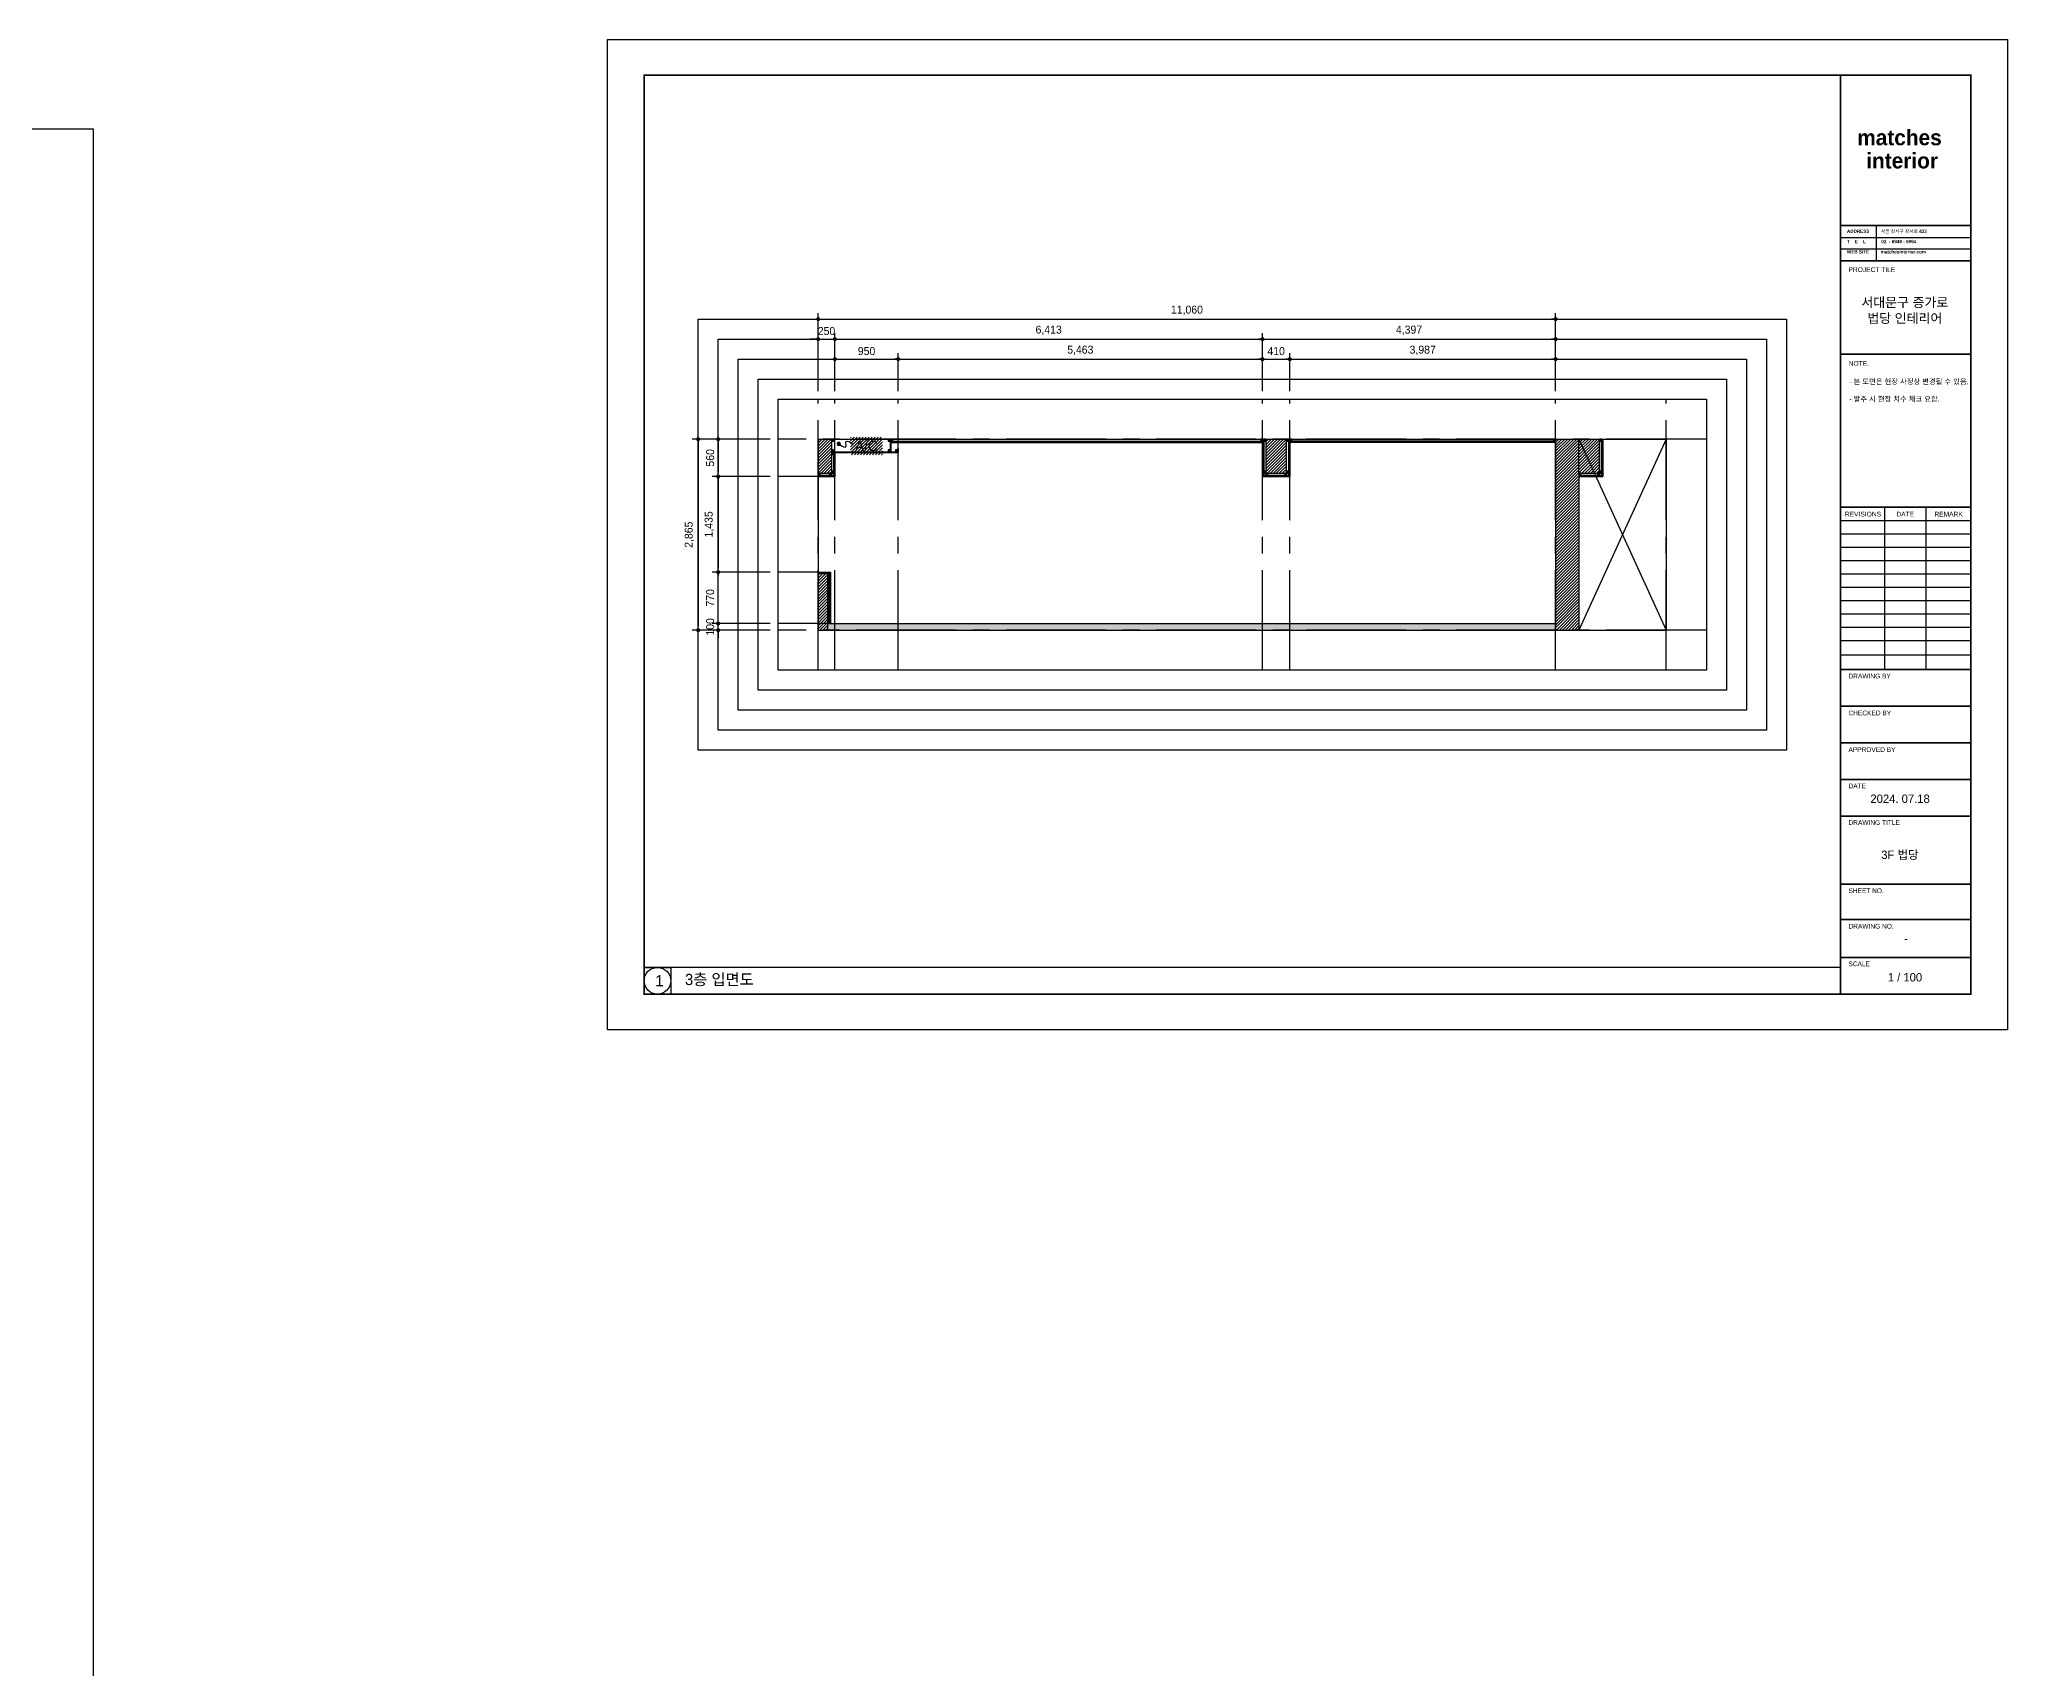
# Model space of a CAD drawing. Header units: millimetres. Extents: x -224448 to 1592092, y -164641 to 319001.
# Drawn here: x 113451 to 142970, y 170620 to 195050 of the extents above; entities that cross this region are included whole.
import ezdxf
from ezdxf.enums import TextEntityAlignment as Align

# ---------------------------------------------------------------- set-up
doc = ezdxf.new("R2010")
doc.units = ezdxf.units.MM
doc.linetypes.add('CENTER2', pattern=[1.125, 0.75, -0.125, 0.125, -0.125])
doc.layers.get('Defpoints').update_dxf_attribs({"color": 35})
for name, color, linetype in [('ARREA', 1, 'Continuous'), ('DIM', 3, 'Continuous'), ('I-SYM', 4, 'Continuous'), ('I-TEXT', 7, 'Continuous'), ('I_FORMAT', 7, 'Continuous'), ('I_FUR', 6, 'Continuous'), ('I_HAT', 8, 'Continuous'), ('I_WALL', 3, 'Continuous'), ('Layer 1', 7, 'Continuous')]:
    doc.layers.add(name, color=color, linetype=linetype)
doc.styles.add('HY울릉도', font='')
doc.styles.add('IABU-글꼴스타일', font='')
doc.styles.add('NTOP', font='Dotum.ttf')
doc.styles.add('sim', font='')
doc.styles.get("Standard").update_dxf_attribs({"font": 'arial.ttf'})
doc.styles.get('HY울릉도').set_extended_font_data('HY울릉도L')
doc.styles.get('IABU-글꼴스타일').set_extended_font_data('HY울릉도L')
doc.styles.get('sim').set_extended_font_data('Pretendard Variable Light')
doc.linetypes.add('BATTING', pattern='A,0.00254,-2.54,[134,ltypeshp.shx,S=2.54,R=0,X=-2.54,Y=0],-5.08,[134,ltypeshp.shx,S=2.54,R=180,X=2.54,Y=0],-2.54', length=10.16254)
doc.dimstyles.new('IABC-100 (SUB)', dxfattribs={"dimscale": 60, "dimtxt": 2, "dimasz": 1, "dimexe": 1.5, "dimexo": 2, "dimgap": 1, "dimtad": 1, "dimdec": 0, "dimdsep": 46, "dimlunit": 6, "dimtxsty": 'IABU-글꼴스타일', "dimblk": '1234_Dot', "dimcen": 1, "dimclrd": 4, "dimclre": 4, "dimclrt": 7, "dimadec": 0, "dimazin": 0, "dimtfac": 1, "dimtdec": 0, "dimtix": 1, "dimtmove": 2, "dimatfit": 3, "dimldrblk": '1234_Dot', "dimfxl": 2, "dimtolj": 1, "dimtzin": 0, "dimarcsym": 0})
pattern_1 = [(45, (7604.073, 7886.023), (-22.4506403, 22.4506403), [])]

# ---------------------------------------------------------------- blocks, each defined once
blk = doc.blocks.new('각재')
at = {"color": 9}
for p, q in [((129622, 180740), (129622, 180710)), ((129652, 180740), (129622, 180740)), ((129652, 180740), (129622, 180710)), ((129622, 180740), (129652, 180710)), ((129622, 180710), (129652, 180710)), ((129652, 180710), (129652, 180740))]:
    blk.add_line(p, q, dxfattribs=at)
blk = doc.blocks.new('마감지시')
at = {"layer": 'I-SYM'}
blk.add_hatch(color=256, dxfattribs=at).paths.add_polyline_path([(100285, -105169, 1), (100395, -105169, 1)])
blk.add_circle((100340, -105169), 55.1, dxfattribs=at)
blk.add_open_spline([(100340, -105169), (100472, -105076), (100636, -104989), (100521, -105343), (100750, -105224), (100793, -105160)], degree=3, knots=[104.407257, 104.407257, 104.407257, 104.407257, 483.492448, 667.725925, 958.402292, 958.402292, 958.402292, 958.402292], dxfattribs=at)
blk = doc.blocks.new('1234_Dot')
at = {"color": 0, "linetype": 'ByBlock', "lineweight": -2}
blk.add_line((-0.5, 0), (-1, 0), dxfattribs=at)
at = {"color": 0, "linetype": 'ByBlock', "const_width": 0.5}
blk.add_lwpolyline([(-0.25, 0, 1), (0.25, 0, 1)], format="xyb", close=True, dxfattribs=at)
blk = doc.blocks.new('*D864')
at = {"layer": 'Defpoints', "color": 0, "ltscale": 50, "transparency": 16777216}
for p in [(124532, 189056), (123332, 186191), (124532, 186191)]:
    blk.add_point(p, dxfattribs=at)
at = {"layer": 'DIM', "color": 4, "lineweight": -2, "ltscale": 50, "transparency": 16777216}
for p, q in [((124412, 189056), (123242, 189056)), ((123332, 188996), (123332, 186251)), ((124412, 186191), (123242, 186191))]:
    blk.add_line(p, q, dxfattribs=at)
at = {"layer": 'DIM', "color": 4, "lineweight": -2, "ltscale": 50, "transparency": 16777216, "xscale": 60, "yscale": 60, "zscale": 60}
for p, rotation in [((123332, 189056), 90), ((123332, 186191), 270)]:
    blk.add_blockref('1234_Dot', p, dxfattribs=dict(at, rotation=rotation))
at = {"layer": 'DIM', "color": 7, "ltscale": 50, "transparency": 16777216, "insert": (123200, 187623), "char_height": 120, "attachment_point": 5, "rotation": 90, "style": 'IABU-글꼴스타일'}
blk.add_mtext('\\A1;2,865', dxfattribs=at)
blk = doc.blocks.new('*D865')
at = {"layer": 'Defpoints', "color": 0, "ltscale": 50, "transparency": 16777216}
for p in [(136192, 190856), (125132, 189656), (136192, 189656)]:
    blk.add_point(p, dxfattribs=at)
at = {"layer": 'DIM', "color": 4, "lineweight": -2, "ltscale": 50, "transparency": 16777216}
for p, q in [((125132, 189776), (125132, 190946)), ((125192, 190856), (136132, 190856)), ((136192, 189776), (136192, 190946))]:
    blk.add_line(p, q, dxfattribs=at)
at = {"layer": 'DIM', "color": 4, "lineweight": -2, "ltscale": 50, "transparency": 16777216, "xscale": 60, "yscale": 60, "zscale": 60, "rotation": 180}
blk.add_blockref('1234_Dot', (125132, 190856), dxfattribs=at)
at = {"layer": 'DIM', "color": 4, "lineweight": -2, "ltscale": 50, "transparency": 16777216, "xscale": 60, "yscale": 60, "zscale": 60}
blk.add_blockref('1234_Dot', (136192, 190856), dxfattribs=at)
at = {"layer": 'DIM', "color": 7, "ltscale": 50, "transparency": 16777216, "insert": (130662, 190987), "char_height": 120, "attachment_point": 5, "style": 'IABU-글꼴스타일'}
blk.add_mtext('\\A1;11,060', dxfattribs=at)
blk = doc.blocks.new('*D866')
at = {"layer": 'Defpoints', "color": 0, "ltscale": 50, "transparency": 16777216}
for p in [(125382, 190556), (125132, 189656), (125382, 189656)]:
    blk.add_point(p, dxfattribs=at)
at = {"layer": 'DIM', "color": 4, "lineweight": -2, "ltscale": 50, "transparency": 16777216}
for p, q in [((125072, 190556), (125012, 190556)), ((125132, 189776), (125132, 190646)), ((125132, 190556), (125382, 190556)), ((125382, 189776), (125382, 190646)), ((125442, 190556), (125502, 190556))]:
    blk.add_line(p, q, dxfattribs=at)
at = {"layer": 'DIM', "color": 4, "lineweight": -2, "ltscale": 50, "transparency": 16777216, "xscale": 60, "yscale": 60, "zscale": 60}
blk.add_blockref('1234_Dot', (125132, 190556), dxfattribs=at)
at = {"layer": 'DIM', "color": 4, "lineweight": -2, "ltscale": 50, "transparency": 16777216, "xscale": 60, "yscale": 60, "zscale": 60, "rotation": 180}
blk.add_blockref('1234_Dot', (125382, 190556), dxfattribs=at)
at = {"layer": 'DIM', "color": 7, "ltscale": 50, "transparency": 16777216, "insert": (125257, 190676), "char_height": 120, "attachment_point": 5, "style": 'IABU-글꼴스타일'}
blk.add_mtext('\\A1;250', dxfattribs=at)
blk = doc.blocks.new('*D867')
at = {"layer": 'Defpoints', "color": 0, "ltscale": 50, "transparency": 16777216}
for p in [(126332, 190256), (125382, 189656), (126332, 189656)]:
    blk.add_point(p, dxfattribs=at)
at = {"layer": 'DIM', "color": 4, "lineweight": -2, "ltscale": 50, "transparency": 16777216}
for p, q in [((125382, 189776), (125382, 190346)), ((125442, 190256), (126272, 190256)), ((126332, 189776), (126332, 190346))]:
    blk.add_line(p, q, dxfattribs=at)
at = {"layer": 'DIM', "color": 4, "lineweight": -2, "ltscale": 50, "transparency": 16777216, "xscale": 60, "yscale": 60, "zscale": 60, "rotation": 180}
blk.add_blockref('1234_Dot', (125382, 190256), dxfattribs=at)
at = {"layer": 'DIM', "color": 4, "lineweight": -2, "ltscale": 50, "transparency": 16777216, "xscale": 60, "yscale": 60, "zscale": 60}
blk.add_blockref('1234_Dot', (126332, 190256), dxfattribs=at)
at = {"layer": 'DIM', "color": 7, "ltscale": 50, "transparency": 16777216, "insert": (125857, 190376), "char_height": 120, "attachment_point": 5, "style": 'IABU-글꼴스타일'}
blk.add_mtext('\\A1;950', dxfattribs=at)
blk = doc.blocks.new('*D868')
at = {"layer": 'Defpoints', "color": 0, "ltscale": 50, "transparency": 16777216}
for p in [(131795, 190256), (126332, 189656), (131795, 189656)]:
    blk.add_point(p, dxfattribs=at)
at = {"layer": 'DIM', "color": 4, "lineweight": -2, "ltscale": 50, "transparency": 16777216}
for p, q in [((126332, 189776), (126332, 190346)), ((126392, 190256), (131735, 190256)), ((131795, 189776), (131795, 190346))]:
    blk.add_line(p, q, dxfattribs=at)
at = {"layer": 'DIM', "color": 4, "lineweight": -2, "ltscale": 50, "transparency": 16777216, "xscale": 60, "yscale": 60, "zscale": 60, "rotation": 180}
blk.add_blockref('1234_Dot', (126332, 190256), dxfattribs=at)
at = {"layer": 'DIM', "color": 4, "lineweight": -2, "ltscale": 50, "transparency": 16777216, "xscale": 60, "yscale": 60, "zscale": 60}
blk.add_blockref('1234_Dot', (131795, 190256), dxfattribs=at)
at = {"layer": 'DIM', "color": 7, "ltscale": 50, "transparency": 16777216, "insert": (129063, 190387), "char_height": 120, "attachment_point": 5, "style": 'IABU-글꼴스타일'}
blk.add_mtext('\\A1;5,463', dxfattribs=at)
blk = doc.blocks.new('*D869')
at = {"layer": 'Defpoints', "color": 0, "ltscale": 50, "transparency": 16777216}
for p in [(132205, 190256), (131795, 189656), (132205, 189656)]:
    blk.add_point(p, dxfattribs=at)
at = {"layer": 'DIM', "color": 4, "lineweight": -2, "ltscale": 50, "transparency": 16777216}
for p, q in [((131795, 189776), (131795, 190346)), ((131855, 190256), (132145, 190256)), ((132205, 189776), (132205, 190346))]:
    blk.add_line(p, q, dxfattribs=at)
at = {"layer": 'DIM', "color": 4, "lineweight": -2, "ltscale": 50, "transparency": 16777216, "xscale": 60, "yscale": 60, "zscale": 60, "rotation": 180}
blk.add_blockref('1234_Dot', (131795, 190256), dxfattribs=at)
at = {"layer": 'DIM', "color": 4, "lineweight": -2, "ltscale": 50, "transparency": 16777216, "xscale": 60, "yscale": 60, "zscale": 60}
blk.add_blockref('1234_Dot', (132205, 190256), dxfattribs=at)
at = {"layer": 'DIM', "color": 7, "ltscale": 50, "transparency": 16777216, "insert": (132000, 190376), "char_height": 120, "attachment_point": 5, "style": 'IABU-글꼴스타일'}
blk.add_mtext('\\A1;410', dxfattribs=at)
blk = doc.blocks.new('*D870')
at = {"layer": 'Defpoints', "color": 0, "ltscale": 50, "transparency": 16777216}
for p in [(136192, 190256), (132205, 189656), (136192, 189656)]:
    blk.add_point(p, dxfattribs=at)
at = {"layer": 'DIM', "color": 4, "lineweight": -2, "ltscale": 50, "transparency": 16777216}
for p, q in [((132205, 189776), (132205, 190346)), ((132265, 190256), (136132, 190256)), ((136192, 189776), (136192, 190346))]:
    blk.add_line(p, q, dxfattribs=at)
at = {"layer": 'DIM', "color": 4, "lineweight": -2, "ltscale": 50, "transparency": 16777216, "xscale": 60, "yscale": 60, "zscale": 60, "rotation": 180}
blk.add_blockref('1234_Dot', (132205, 190256), dxfattribs=at)
at = {"layer": 'DIM', "color": 4, "lineweight": -2, "ltscale": 50, "transparency": 16777216, "xscale": 60, "yscale": 60, "zscale": 60}
blk.add_blockref('1234_Dot', (136192, 190256), dxfattribs=at)
at = {"layer": 'DIM', "color": 7, "ltscale": 50, "transparency": 16777216, "insert": (134198, 190387), "char_height": 120, "attachment_point": 5, "style": 'IABU-글꼴스타일'}
blk.add_mtext('\\A1;3,987', dxfattribs=at)
blk = doc.blocks.new('*D871')
at = {"layer": 'Defpoints', "color": 0, "ltscale": 50, "transparency": 16777216}
for p in [(123632, 186291), (124532, 186291), (124532, 186191)]:
    blk.add_point(p, dxfattribs=at)
at = {"layer": 'DIM', "color": 4, "lineweight": -2, "ltscale": 50, "transparency": 16777216}
for p, q in [((124412, 186291), (123542, 186291)), ((123632, 186351), (123632, 186411)), ((123632, 186191), (123632, 186291)), ((124412, 186191), (123542, 186191)), ((123632, 186131), (123632, 186071))]:
    blk.add_line(p, q, dxfattribs=at)
at = {"layer": 'DIM', "color": 4, "lineweight": -2, "ltscale": 50, "transparency": 16777216, "xscale": 60, "yscale": 60, "zscale": 60}
for p, rotation in [((123632, 186291), 270), ((123632, 186191), 90)]:
    blk.add_blockref('1234_Dot', p, dxfattribs=dict(at, rotation=rotation))
at = {"layer": 'DIM', "color": 7, "ltscale": 50, "transparency": 16777216, "insert": (123512, 186241), "char_height": 120, "attachment_point": 5, "rotation": 90, "style": 'IABU-글꼴스타일'}
blk.add_mtext('\\A1;100', dxfattribs=at)
blk = doc.blocks.new('*D872')
at = {"layer": 'Defpoints', "color": 0, "ltscale": 50, "transparency": 16777216}
for p in [(123632, 187061), (124532, 187061), (124532, 186291)]:
    blk.add_point(p, dxfattribs=at)
at = {"layer": 'DIM', "color": 4, "lineweight": -2, "ltscale": 50, "transparency": 16777216}
for p, q in [((124412, 187061), (123542, 187061)), ((123632, 186351), (123632, 187001)), ((124412, 186291), (123542, 186291))]:
    blk.add_line(p, q, dxfattribs=at)
at = {"layer": 'DIM', "color": 4, "lineweight": -2, "ltscale": 50, "transparency": 16777216, "xscale": 60, "yscale": 60, "zscale": 60}
for p, rotation in [((123632, 187061), 90), ((123632, 186291), 270)]:
    blk.add_blockref('1234_Dot', p, dxfattribs=dict(at, rotation=rotation))
at = {"layer": 'DIM', "color": 7, "ltscale": 50, "transparency": 16777216, "insert": (123512, 186676), "char_height": 120, "attachment_point": 5, "rotation": 90, "style": 'IABU-글꼴스타일'}
blk.add_mtext('\\A1;770', dxfattribs=at)
blk = doc.blocks.new('*D873')
at = {"layer": 'Defpoints', "color": 0, "ltscale": 50, "transparency": 16777216}
for p in [(124532, 189056), (123632, 188496), (124532, 188496)]:
    blk.add_point(p, dxfattribs=at)
at = {"layer": 'DIM', "color": 4, "lineweight": -2, "ltscale": 50, "transparency": 16777216}
for p, q in [((124412, 189056), (123542, 189056)), ((123632, 188996), (123632, 188556)), ((124412, 188496), (123542, 188496))]:
    blk.add_line(p, q, dxfattribs=at)
at = {"layer": 'DIM', "color": 4, "lineweight": -2, "ltscale": 50, "transparency": 16777216, "xscale": 60, "yscale": 60, "zscale": 60}
for p, rotation in [((123632, 189056), 90), ((123632, 188496), 270)]:
    blk.add_blockref('1234_Dot', p, dxfattribs=dict(at, rotation=rotation))
at = {"layer": 'DIM', "color": 7, "ltscale": 50, "transparency": 16777216, "insert": (123512, 188776), "char_height": 120, "attachment_point": 5, "rotation": 90, "style": 'IABU-글꼴스타일'}
blk.add_mtext('\\A1;560', dxfattribs=at)
blk = doc.blocks.new('*D874')
at = {"layer": 'Defpoints', "color": 0, "ltscale": 50, "transparency": 16777216}
for p in [(124532, 188496), (123632, 187061), (124532, 187061)]:
    blk.add_point(p, dxfattribs=at)
at = {"layer": 'DIM', "color": 4, "lineweight": -2, "ltscale": 50, "transparency": 16777216}
for p, q in [((124412, 188496), (123542, 188496)), ((123632, 188436), (123632, 187121)), ((124412, 187061), (123542, 187061))]:
    blk.add_line(p, q, dxfattribs=at)
at = {"layer": 'DIM', "color": 4, "lineweight": -2, "ltscale": 50, "transparency": 16777216, "xscale": 60, "yscale": 60, "zscale": 60}
for p, rotation in [((123632, 188496), 90), ((123632, 187061), 270)]:
    blk.add_blockref('1234_Dot', p, dxfattribs=dict(at, rotation=rotation))
at = {"layer": 'DIM', "color": 7, "ltscale": 50, "transparency": 16777216, "insert": (123500, 187778), "char_height": 120, "attachment_point": 5, "rotation": 90, "style": 'IABU-글꼴스타일'}
blk.add_mtext('\\A1;1,435', dxfattribs=at)
blk = doc.blocks.new('*D875')
at = {"layer": 'Defpoints', "color": 0, "ltscale": 50, "transparency": 16777216}
for p in [(131795, 190556), (125382, 189656), (131795, 189656)]:
    blk.add_point(p, dxfattribs=at)
at = {"layer": 'DIM', "color": 4, "lineweight": -2, "ltscale": 50, "transparency": 16777216}
for p, q in [((125382, 189776), (125382, 190646)), ((125442, 190556), (131735, 190556)), ((131795, 189776), (131795, 190646))]:
    blk.add_line(p, q, dxfattribs=at)
at = {"layer": 'DIM', "color": 4, "lineweight": -2, "ltscale": 50, "transparency": 16777216, "xscale": 60, "yscale": 60, "zscale": 60, "rotation": 180}
blk.add_blockref('1234_Dot', (125382, 190556), dxfattribs=at)
at = {"layer": 'DIM', "color": 4, "lineweight": -2, "ltscale": 50, "transparency": 16777216, "xscale": 60, "yscale": 60, "zscale": 60}
blk.add_blockref('1234_Dot', (131795, 190556), dxfattribs=at)
at = {"layer": 'DIM', "color": 7, "ltscale": 50, "transparency": 16777216, "insert": (128588, 190687), "char_height": 120, "attachment_point": 5, "style": 'IABU-글꼴스타일'}
blk.add_mtext('\\A1;6,413', dxfattribs=at)
blk = doc.blocks.new('*D876')
at = {"layer": 'Defpoints', "color": 0, "ltscale": 50, "transparency": 16777216}
for p in [(136192, 190556), (131795, 189656), (136192, 189656)]:
    blk.add_point(p, dxfattribs=at)
at = {"layer": 'DIM', "color": 4, "lineweight": -2, "ltscale": 50, "transparency": 16777216}
for p, q in [((131795, 189776), (131795, 190646)), ((131855, 190556), (136132, 190556)), ((136192, 189776), (136192, 190646))]:
    blk.add_line(p, q, dxfattribs=at)
at = {"layer": 'DIM', "color": 4, "lineweight": -2, "ltscale": 50, "transparency": 16777216, "xscale": 60, "yscale": 60, "zscale": 60, "rotation": 180}
blk.add_blockref('1234_Dot', (131795, 190556), dxfattribs=at)
at = {"layer": 'DIM', "color": 4, "lineweight": -2, "ltscale": 50, "transparency": 16777216, "xscale": 60, "yscale": 60, "zscale": 60}
blk.add_blockref('1234_Dot', (136192, 190556), dxfattribs=at)
at = {"layer": 'DIM', "color": 7, "ltscale": 50, "transparency": 16777216, "insert": (133993, 190687), "char_height": 120, "attachment_point": 5, "style": 'IABU-글꼴스타일'}
blk.add_mtext('\\A1;4,397', dxfattribs=at)

msp = doc.modelspace()

# ---------------------------------------------------------------- hatches: boundary and pattern name
h = msp.add_hatch()
h.set_pattern_fill('AR-CONC', color=256)
h.set_pattern_definition([(50, (7604.07, 7886.02), (182.18467, -15.93909), [19.05, -209.55]), (355, (7604.07, 7886.02), (-35.24342, 191.05685), [15.24, -167.64058]), (100.451445, (7619.26, 7884.7), (146.94125, 175.11775), [16.19001, -178.09024]), (46.1842, (7604.07, 7936.82), (271.07904, -42.04233), [28.575, -314.325]), (96.63556, (7626.66, 7933.32), (237.40413, 247.42612), [24.28502, -267.1356]), (351.18415, (7604.07, 7936.82), (237.40413, 247.42612), [22.85997, -251.45973]), (21, (7629.47, 7924.12), (151.61439, -102.2652), [19.05, -209.55]), (326, (7629.47, 7924.12), (61.80203, 184.18797), [15.24, -167.64]), (71.451445, (7642.1, 7915.6), (213.41642, 81.92277), [16.19001, -178.08994]), (37.5, (7604.07, 7886.02), (3.088603, 84.555039), [0, -165.608, 0, -170.18, 0, -168.275]), (7.5, (7604.07, 7886.02), (66.819663, 100.180575), [0, -97.028, 0, -161.798, 0, -64.135]), (327.5, (7547.43, 7886.02), (135.590595, -5.728744), [0, -63.5, 0, -198.12, 0, -262.89]), (317.5, (7522.03, 7886.02), (148.12918, 25.42649), [0, -82.55, 0, -131.572, 0, -186.69])])
h.paths.add_polyline_path([(126331.668, 186290.95), (125381.668, 186290.95), (125381.668, 186190.95), (126331.668, 186190.95)])
h.paths.add_polyline_path([(125381.668, 186290.95), (125271.668, 186290.95), (125271.668, 186190.95), (125381.668, 186190.95)])
h.paths.add_polyline_path([(131794.668, 186290.95), (126331.668, 186290.95), (126331.668, 186190.95), (131794.668, 186190.95)])
h.paths.add_polyline_path([(132204.668, 186290.95), (131794.668, 186290.95), (131794.668, 186190.95), (132204.668, 186190.95)])
h.paths.add_polyline_path([(136191.668, 186290.95), (132204.668, 186290.95), (132204.668, 186190.95), (136191.668, 186190.95)])
at = {"layer": 'I_HAT'}
h = msp.add_hatch(dxfattribs=at)
h.set_pattern_fill('ANSI31', color=256, scale=10)
h.set_pattern_definition(pattern_1)
h.paths.add_polyline_path([(125331.668, 189055.95), (125131.668, 189055.95), (125131.668, 188545.95), (125161.668, 188545.95), (125331.668, 188545.95), (125331.668, 188575.95)])
h.paths.add_polyline_path([(125131.668, 186190.95), (125271.668, 186190.95), (125271.668, 187040.95), (125131.668, 187040.95)])
h = msp.add_hatch(dxfattribs=at)
h.set_pattern_fill('ANSI31', color=256, scale=10)
h.set_pattern_definition(pattern_1)
h.paths.add_polyline_path([(136541.668, 188545.95), (136541.668, 189055.95), (136191.668, 189055.95), (136191.668, 189025.95), (136191.668, 186190.95), (136541.668, 186190.95)])
h.paths.add_polyline_path([(125616.896, 188820.735), (126094.199, 188820.735), (126094.199, 189086.675), (125616.896, 189086.675)])
h = msp.add_hatch(dxfattribs=at)
h.set_pattern_fill('ANSI31', color=256, scale=10)
h.set_pattern_definition(pattern_1)
h.paths.add_polyline_path([(132154.668, 189055.95), (131844.668, 189055.95), (131844.668, 189025.95), (131844.668, 188545.95), (131874.668, 188545.95), (132154.668, 188545.95), (132154.668, 188575.95)])
h = msp.add_hatch(dxfattribs=at)
h.set_pattern_fill('ANSI31', color=256, scale=10)
h.set_pattern_definition(pattern_1)
h.paths.add_polyline_path([(136851.668, 189055.95), (136541.668, 189055.95), (136541.668, 188545.95), (136571.668, 188545.95), (136851.668, 188545.95), (136851.668, 188575.95)])

# ---------------------------------------------------------------- linework, layer by layer
at = {"color": 2}
for p, q in [((125131.668, 189055.95), (125131.668, 186190.95)), ((125131.668, 189055.95), (137851.668, 189055.95)), ((125331.668, 189055.95), (125331.668, 188545.95)), ((126211.668, 189055.95), (126211.668, 188865.95)), ((126221.668, 189055.95), (126221.668, 188865.95)), ((131814.668, 189055.95), (131814.668, 188515.95)), ((131844.668, 189055.95), (131844.668, 188545.95)), ((132154.668, 188545.95), (132154.668, 189055.95)), ((132184.668, 189055.95), (132184.668, 188515.95)), ((136541.668, 188545.95), (136541.668, 189055.95)), ((137851.668, 189055.95), (136541.668, 186190.95)), ((136541.668, 189055.95), (137851.668, 186190.95)), ((136851.668, 188545.95), (136851.668, 189055.95)), ((136851.668, 189055.95), (136851.668, 188545.95)), ((137851.668, 189055.95), (137851.668, 186190.95)), ((125331.668, 188865.95), (126211.668, 188865.95)), ((125331.668, 188855.95), (126331.668, 188855.95)), ((126221.668, 188865.95), (126321.668, 188865.95)), ((126321.668, 188915.95), (126321.668, 188865.95)), ((126321.668, 188915.95), (126331.668, 188915.95)), ((126331.668, 188915.95), (126331.668, 188855.95)), ((125131.668, 188495.95), (124531.668, 188495.95)), ((125131.668, 188545.95), (125331.668, 188545.95)), ((131814.668, 188515.95), (132184.668, 188515.95)), ((131844.668, 188545.95), (132154.668, 188545.95)), ((136541.668, 188545.95), (136851.668, 188545.95)), ((125131.668, 187060.95), (124531.668, 187060.95)), ((125131.668, 187040.95), (125271.668, 187040.95)), ((125271.668, 187040.95), (125271.668, 186190.95)), ((125301.668, 186290.95), (125301.668, 187040.95)), ((125271.668, 186290.95), (124531.668, 186290.95)), ((125271.668, 186290.95), (136191.668, 186290.95)), ((136541.668, 186290.95), (136541.668, 186190.95)), ((125131.668, 186190.95), (137851.668, 186190.95))]:
    msp.add_line(p, q, dxfattribs=at)
at = {"layer": 'ARREA', "color": 1, "linetype": 'CENTER2', "ltscale": 2000}
for p, q in [((125131.668, 185590.95), (125131.668, 189655.95)), ((125381.668, 185590.95), (125381.668, 189655.95)), ((126331.668, 185590.95), (126331.668, 189655.95)), ((131794.668, 185590.95), (131794.668, 189655.95)), ((132204.668, 185590.95), (132204.668, 189655.95)), ((136191.668, 185590.95), (136191.668, 189655.95)), ((137851.668, 185590.95), (137851.668, 189655.95)), ((138451.668, 189055.95), (124531.668, 189055.95)), ((138451.668, 186190.95), (124531.668, 186190.95))]:
    msp.add_line(p, q, dxfattribs=at)
at = {"layer": 'Defpoints'}
for points in [[(121970.426, 195050.481), (142970.426, 195050.481), (142970.426, 180200.481), (121970.426, 180200.481)], [(80660, 193710.153), (114260, 193710.153), (114260, 169950.153), (80660, 169950.153)], [(123331.668, 190855.95), (139651.668, 190855.95), (139651.668, 184390.95), (123331.668, 184390.95)], [(123631.668, 190555.95), (139351.668, 190555.95), (139351.668, 184690.95), (123631.668, 184690.95)], [(123931.668, 190255.95), (139051.668, 190255.95), (139051.668, 184990.95), (123931.668, 184990.95)], [(124231.668, 189955.95), (138751.668, 189955.95), (138751.668, 185290.95), (124231.668, 185290.95)], [(124531.668, 189655.95), (138451.668, 189655.95), (138451.668, 185590.95), (124531.668, 185590.95)]]:
    msp.add_lwpolyline(points, close=True, dxfattribs=at)
at = {"layer": 'I_FORMAT'}
for p, q in [((140997.409, 192258.728), (140997.409, 191729.878)), ((140462.861, 192078.519), (142420.377, 192078.519)), ((140462.91, 191910.519), (142422.693, 191910.519)), ((141750.8, 185602.301), (141750.8, 188036.941)), ((140462.91, 187836.941), (142420.426, 187836.941)), ((141130.68, 185594.055), (141130.68, 188028.695)), ((140462.91, 187636.941), (142420.426, 187636.941)), ((140462.91, 187436.941), (142420.426, 187436.941)), ((140462.91, 187236.941), (142420.426, 187236.941)), ((140462.91, 187036.941), (142420.426, 187036.941)), ((140462.91, 186836.941), (142420.426, 186836.941)), ((140462.91, 186636.941), (142420.426, 186636.941)), ((140462.91, 186436.941), (142420.426, 186436.941)), ((140462.91, 186236.941), (142420.426, 186236.941)), ((140462.91, 186036.941), (142420.426, 186036.941)), ((140462.91, 185819.621), (142420.426, 185819.621)), ((140462.91, 181134.981), (122520.426, 181134.981))]:
    msp.add_line(p, q, dxfattribs=at)
for points, const_width in [([(140462.91, 180734.981), (122520.426, 180734.981), (122520.426, 194515.981), (140462.91, 194515.981)], 25.109), ([(140462.91, 194515.981), (140462.91, 180730.725)], 25.109), ([(140462.91, 194515.981), (142420.426, 194515.981), (142420.426, 180734.981), (140462.91, 180734.981)], 25.109), ([(140462.91, 192258.728), (142420.426, 192258.728)], 25.109), ([(140462.91, 191730.31), (142417.197, 191730.31)], 25.109), ([(140462.91, 190331.39), (142420.426, 190331.39)], 25.109), ([(140462.91, 188036.941), (142420.426, 188036.941)], 25.109), ([(140462.91, 185602.301), (142420.426, 185602.301)], 25.109), ([(142420.426, 185602.301), (140670.426, 185602.301)], 10), ([(140462.91, 185052.301), (142420.426, 185052.301)], 25.109), ([(140462.91, 184502.301), (142420.426, 184502.301)], 25.109), ([(140462.91, 183952.301), (142420.426, 183952.301)], 25.109), ([(140462.91, 183402.301), (142420.426, 183402.301)], 25.109), ([(140462.91, 182384.981), (142420.426, 182384.981)], 25.109), ([(140670.426, 182384.981), (142420.426, 182384.981)], 15), ([(140462.91, 181852.301), (142420.426, 181852.301)], 25.109), ([(140670.426, 181852.301), (142420.426, 181852.301)], 15), ([(140462.91, 181284.981), (142420.426, 181284.981)], 25.109), ([(140670.426, 181284.981), (142420.426, 181284.981)], 15)]:
    msp.add_lwpolyline(points, dxfattribs=dict(at, const_width=const_width))
msp.add_lwpolyline([(122520.426, 181134.981), (122920.426, 181134.981), (122920.426, 180734.981), (122520.426, 180734.981)], close=True, dxfattribs=at)
msp.add_circle((122720.426, 180934.981), 200, dxfattribs=at)
at = {"layer": 'I_FUR', "color": 8, "linetype": 'BATTING', "lineweight": 5, "ltscale": 2.4}
msp.add_line((125286.668, 186320.95), (125286.668, 187010.95), dxfattribs=at)
at = {"layer": 'I_WALL'}
for p, q in [((126221.668, 189025.95), (131794.668, 189025.95)), ((126221.668, 189015.95), (131794.668, 189015.95)), ((126221.668, 189005.95), (131794.668, 189005.95)), ((131794.668, 189055.95), (131794.668, 188495.95)), ((131804.668, 189055.95), (131804.668, 188505.95)), ((132194.668, 189055.95), (132194.668, 188505.95)), ((132204.668, 189055.95), (132204.668, 188495.95)), ((136191.668, 189025.95), (132204.668, 189025.95)), ((136191.668, 189015.95), (132204.668, 189015.95)), ((136191.668, 189005.95), (132204.668, 189005.95)), ((136191.668, 189055.95), (136191.668, 186190.95)), ((136881.668, 189055.95), (136881.668, 188515.95)), ((136891.668, 189055.95), (136891.668, 188505.95)), ((136901.668, 189055.95), (136901.668, 188495.95)), ((125361.668, 188855.95), (125361.668, 188515.95)), ((125371.668, 188855.95), (125371.668, 188505.95)), ((125381.668, 188855.95), (125381.668, 188495.95)), ((125131.668, 188515.95), (125361.668, 188515.95)), ((125131.668, 188505.95), (125371.668, 188505.95)), ((125131.668, 188495.95), (125381.668, 188495.95)), ((131794.668, 188495.95), (132204.668, 188495.95)), ((131804.668, 188505.95), (132194.668, 188505.95)), ((136541.668, 188545.95), (136541.668, 186290.95)), ((136541.668, 188515.95), (136881.668, 188515.95)), ((136541.668, 188505.95), (136891.668, 188505.95)), ((136541.668, 188495.95), (136901.668, 188495.95)), ((125131.668, 187060.95), (125321.668, 187060.95)), ((125131.668, 187050.95), (125311.668, 187050.95)), ((125311.668, 186290.95), (125311.668, 187050.95)), ((125321.668, 186290.95), (125321.668, 187060.95))]:
    msp.add_line(p, q, dxfattribs=at)

# ---------------------------------------------------------------- block references
at = {"color": 2}
for p in [(-4290.503, 8315.968), (-3440.503, 8315.968), (-3400.503, 8315.968), (2142.497, 8315.968), (2192.497, 8315.968), (2532.497, 8315.968), (2582.497, 8315.968), (6539.497, 8315.968), (7229.497, 8315.968), (-4290.503, 8155.968), (-4290.503, 8115.968), (-3440.503, 8155.968), (-3330.503, 8155.968), (-4490.503, 7805.968), (-4320.503, 7805.968), (-4290.503, 7835.968), (2192.497, 7835.968), (2222.497, 7805.968), (2502.497, 7805.968), (2532.497, 7835.968), (6919.497, 7805.968), (7199.497, 7805.968), (7229.497, 7835.968), (-4350.503, 6300.968), (-4350.503, 5580.968)]:
    msp.add_blockref('각재', p, dxfattribs=at)
at = {"layer": 'I-SYM', "color": 9, "linetype": 'Continuous', "ltscale": 0.5, "xscale": -0.4499995898310166, "yscale": 0.4499995898310166, "zscale": 0.4499995897611674, "rotation": 180}
msp.add_blockref('마감지시', (80288.307, 141658.496), dxfattribs=at)

# ---------------------------------------------------------------- texts
at = {"layer": 'I-TEXT', "color": 0, "style": 'NTOP'}
msp.add_text('A/C', height=155, dxfattribs=at).set_placement((125855.548, 188954.126), align=Align.MIDDLE_CENTER)
at = {"layer": 'I_FORMAT'}
for s, height, p in [('PROJECT TILE', 71.26901, (140583.491, 191561.91)), ('NOTE.', 71.269, (140586.72, 190156.686))]:
    msp.add_text(s, height=height, dxfattribs=at).set_placement(p)
for s, p in [('REVISIONS', (140800.953, 187931.992)), ('DATE', (141434.644, 187931.992)), ('REMARK', (142084.455, 187931.56))]:
    msp.add_text(s, height=71.269, dxfattribs=at).set_placement(p, align=Align.MIDDLE_CENTER)
at = {"layer": 'I_FORMAT', "style": 'sim'}
for s, height, p in [('DRAWING BY', 71.269, (140583.491, 185468.047)), ('CHECKED BY', 71.269, (140583.491, 184914.648)), ('APPROVED BY', 71.26901, (140583.491, 184364.648)), ('DATE', 71.269, (140583.491, 183820.255)), ('2024. 07.18', 126, (140912.566, 183601.139)), ('DRAWING TITLE', 71.26901, (140583.491, 183271.515)), ('SHEET NO.', 71.269, (140583.491, 182249.268)), ('DRAWING NO.', 71.26901, (140583.491, 181716.588)), ('SCALE', 71.269, (140583.491, 181152.72))]:
    msp.add_text(s, height=height, dxfattribs=at).set_placement(p)
msp.add_text('-', height=126, dxfattribs=at).set_placement((141445.484, 181565.564), align=Align.MIDDLE_CENTER)
at = {"layer": 'I_FORMAT', "insert": (140559.913, 192199.004), "char_height": 71.269011, "width": 2009.45053, "attachment_point": 1, "line_spacing_factor": 0.93}
msp.add_mtext('{\\fPretendard Variable SemiBold|b0|i0|c129|p2;\\H0.7x;ADDRESS\\fArial|b0|i0|c129|p34;         \\fPretendard Variable SemiBold|b0|i0|c129|p2;서울 강서구 강서로 433\\P\\fArial|b0|i0|c129|p34;\\P\\fPretendard Variable SemiBold|b0|i0|c129|p2;T    E    L\\fArial|b0|i0|c129|p34;            \\fPretendard Variable SemiBold|b0|i0|c129|p2;02  - 6949 - 5994\\P\\fArial|b0|i0|c129|p34;\\P\\fPretendard Variable SemiBold|b0|i0|c129|p2;WEB SITE\\fArial|b0|i0|c129|p34;         \\fPretendard Variable SemiBold|b0|i0|c129|p2;matchesinterior.com}', dxfattribs=at)
at = {"layer": 'I_FORMAT', "insert": (141428.673, 190980.76), "char_height": 142.53802, "width": 4406.00411, "attachment_point": 5}
msp.add_mtext('{\\fPretendard Variable SemiBold|b0|i0|c129|p2;서대문구 증가로\\P법당 인테리어}', dxfattribs=at)
at = {"layer": 'I_FORMAT', "linetype": 'ByBlock', "insert": (140594.216, 189958.296), "char_height": 78.39591, "width": 1732.42733, "attachment_point": 1, "style": 'HY울릉도'}
msp.add_mtext('{\\fPretendard Variable Light|b0|i0|c129|p2;- 본 도면은 현장 사정상 변경될 수 있음.\\P\\P- 발주 시 현장 치수 체크 요함.}', dxfattribs=at)
at = {"layer": 'I_FORMAT', "attachment_point": 5, "style": 'sim'}
for s, insert, char_height, width in [('3F {\\fGulim|b0|i0|c129|p50;법당}', (141355.048, 182817.183), 126, 2313.15216), ('\\pxql;1', (124536.037, 180935.801), 168.75, 3694.17344), ('{\\fGulim|b0|i0|c129|p50;3층 입면도}', (123649.976, 180945.801), 168.75, 3694.17344), ('1 / 100', (141430.864, 180986.404), 126, 2313.15216)]:
    msp.add_mtext(s, dxfattribs=dict(at, insert=insert, char_height=char_height, width=width))
at = {"layer": 'Layer 1', "color": 250, "char_height": 233.64, "attachment_point": 7}
for s, insert in [('\\fPoppins|b1|i0|c0|p34;\\W1;matches', (140714.623, 193459.041)), ('\\fPoppins|b1|i0|c0|p34;\\W1;interior', (140849.592, 193111.427))]:
    msp.add_mtext(s, dxfattribs=dict(at, insert=insert))

# ---------------------------------------------------------------- dimensions: what is measured, and where the dimension line sits
at = {"layer": 'DIM', "ltscale": 50}
for base, p1, p2, picture, middle in [((136191.668, 190855.95), (125131.668, 189655.95), (136191.668, 189655.95), '*D865', (130661.668, 190987.378)), ((125381.668, 190555.95), (125131.668, 189655.95), (125381.668, 189655.95), '*D866', (125256.668, 190675.95)), ((131794.668, 190555.95), (125381.668, 189655.95), (131794.668, 189655.95), '*D875', (128588.168, 190687.378)), ((136191.668, 190555.95), (131794.668, 189655.95), (136191.668, 189655.95), '*D876', (133993.168, 190687.378)), ((126331.668, 190255.95), (125381.668, 189655.95), (126331.668, 189655.95), '*D867', (125856.668, 190375.95)), ((131794.668, 190255.95), (126331.668, 189655.95), (131794.668, 189655.95), '*D868', (129063.168, 190387.378)), ((132204.668, 190255.95), (131794.668, 189655.95), (132204.668, 189655.95), '*D869', (131999.668, 190375.95)), ((136191.668, 190255.95), (132204.668, 189655.95), (136191.668, 189655.95), '*D870', (134198.168, 190387.378))]:
    dim = msp.add_linear_dim(base=base, p1=p1, p2=p2, dimstyle='IABC-100 (SUB)', dxfattribs=at)
    dim.commit()
    dim.dimension.update_dxf_attribs({"geometry": picture, "text_midpoint": middle})
for base, p1, p2, picture, middle in [((123331.668, 186190.95), (124531.668, 189055.95), (124531.668, 186190.95), '*D864', (123200.24, 187623.45)), ((123631.668, 188495.95), (124531.668, 189055.95), (124531.668, 188495.95), '*D873', (123511.668, 188775.95)), ((123631.668, 187060.95), (124531.668, 188495.95), (124531.668, 187060.95), '*D874', (123500.24, 187778.45)), ((123631.668, 187060.95), (124531.668, 186290.95), (124531.668, 187060.95), '*D872', (123511.668, 186675.95)), ((123631.668, 186290.95), (124531.668, 186190.95), (124531.668, 186290.95), '*D871', (123511.668, 186240.95))]:
    dim = msp.add_linear_dim(base=base, p1=p1, p2=p2, angle=90, dimstyle='IABC-100 (SUB)', dxfattribs=at)
    dim.commit()
    dim.dimension.update_dxf_attribs({"geometry": picture, "text_midpoint": middle})

doc.saveas('drawing.dxf')
